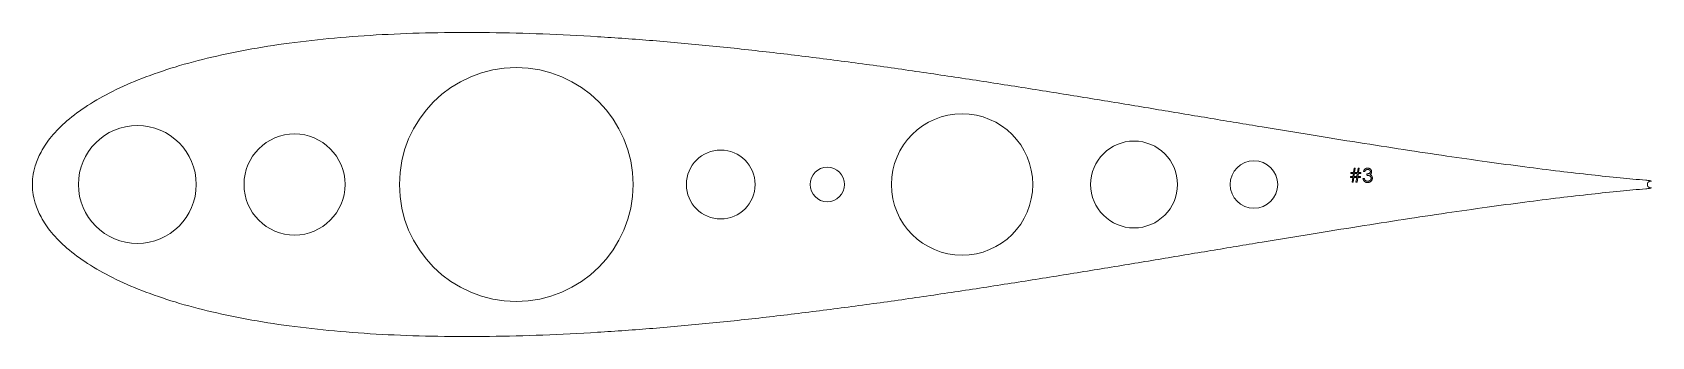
# Model space of a CAD drawing. Header units: inches. Extents: x 2.89 to 8.78, y 4.49 to 5.59.
import ezdxf

# ---------------------------------------------------------------- set-up
doc = ezdxf.new("R2010")
doc.units = ezdxf.units.IN
doc.header["$MEASUREMENT"] = 0

msp = doc.modelspace()

# ---------------------------------------------------------------- linework, layer by layer
at = {"color": 5, "linetype": 'Continuous', "lineweight": 5}
for p, q in [((7.68, 5.0678), (7.6889, 5.0678)), ((7.68, 5.0646), (7.68, 5.0678)), ((7.6884, 5.0646), (7.68, 5.0646)), ((7.6813, 5.0825), (7.6911, 5.0825)), ((7.6813, 5.0793), (7.6813, 5.0825)), ((7.6906, 5.0793), (7.6813, 5.0793)), ((7.6858, 5.0473), (7.6884, 5.0646)), ((7.6889, 5.0678), (7.6906, 5.0793)), ((7.6923, 5.0646), (7.6897, 5.0473)), ((7.6911, 5.0825), (7.6935, 5.0986)), ((7.7025, 5.0646), (7.6923, 5.0646)), ((7.6945, 5.0793), (7.6927, 5.0678)), ((7.6927, 5.0678), (7.703, 5.0678)), ((7.6935, 5.0986), (7.6973, 5.0986)), ((7.7047, 5.0793), (7.6945, 5.0793)), ((7.6973, 5.0986), (7.6949, 5.0825)), ((7.6949, 5.0825), (7.7052, 5.0825)), ((7.6999, 5.0473), (7.7025, 5.0646)), ((7.703, 5.0678), (7.7047, 5.0793)), ((7.7064, 5.0646), (7.7038, 5.0473)), ((7.7052, 5.0825), (7.7076, 5.0986)), ((7.7159, 5.0646), (7.7064, 5.0646)), ((7.7086, 5.0793), (7.7068, 5.0678)), ((7.7068, 5.0678), (7.7159, 5.0678)), ((7.7076, 5.0986), (7.7115, 5.0986)), ((7.7172, 5.0793), (7.7086, 5.0793)), ((7.7115, 5.0986), (7.709, 5.0825)), ((7.709, 5.0825), (7.7172, 5.0825)), ((7.7159, 5.0678), (7.7159, 5.0646)), ((7.7172, 5.0825), (7.7172, 5.0793)), ((7.7319, 5.0857), (7.7275, 5.0857)), ((7.7396, 5.0723), (7.7396, 5.0774)), ((7.6897, 5.0473), (7.6858, 5.0473)), ((7.7038, 5.0473), (7.6999, 5.0473)), ((7.7255, 5.0607), (7.73, 5.0607))]:
    msp.add_line(p, q, dxfattribs=at)
at = {"color": 1, "linetype": 'Continuous', "lineweight": 5}
for centre, radius in [((4.6462, 5.0389), 0.4249), ((3.2684, 5.0389), 0.2142), ((6.2676, 5.0389), 0.2569), ((3.8399, 5.0389), 0.1837), ((6.8929, 5.0389), 0.1578), ((5.3899, 5.0389), 0.125), ((7.3289, 5.0389), 0.0864), ((5.7774, 5.0389), 0.0625)]:
    msp.add_circle(centre, radius, dxfattribs=at)
for centre, radius, start, end in [((8.772, 5.0389), 0.0123, 75.25846, 284.71552), ((8.7667, 5.0389), 0.0145, 54.60507, 85.24624), ((8.7667, 5.0389), 0.0145, 274.75376, 305.36891)]:
    msp.add_arc(centre, radius, start, end, dxfattribs=at)
msp.add_open_spline([(8.7679, 5.0533), (8.7631, 5.0537), (8.7274, 5.0567), (8.6571, 5.0632), (8.5528, 5.0741), (8.4371, 5.0874), (8.3105, 5.1033), (8.1736, 5.1217), (8.0269, 5.1427), (7.8712, 5.166), (7.707, 5.1916), (7.5351, 5.2192), (7.3561, 5.2486), (7.1709, 5.2793), (6.9801, 5.3111), (6.7845, 5.3434), (6.5849, 5.3758), (6.3821, 5.4079), (6.1769, 5.439), (5.9701, 5.4687), (5.7626, 5.4964), (5.5553, 5.5215), (5.3489, 5.5436), (5.1444, 5.5621), (4.9427, 5.5766), (4.7447, 5.5866), (4.5513, 5.5916), (4.3635, 5.5914), (4.1822, 5.5857), (4.0085, 5.5742), (3.8432, 5.5567), (3.6874, 5.5332), (3.5422, 5.5037), (3.4086, 5.4683), (3.2877, 5.4271), (3.1808, 5.3806), (3.0892, 5.3293), (3.0142, 5.2744), (2.957, 5.2175), (2.9183, 5.1617), (2.8968, 5.1114), (2.888, 5.071), (2.8861, 5.0389), (2.888, 5.0067), (2.8968, 4.9663), (2.9183, 4.916), (2.957, 4.8602), (3.0142, 4.8034), (3.0892, 4.7484), (3.1808, 4.6971), (3.2877, 4.6506), (3.4086, 4.6094), (3.5422, 4.574), (3.6874, 4.5445), (3.8432, 4.521), (4.0085, 4.5035), (4.1822, 4.492), (4.3635, 4.4863), (4.5513, 4.4861), (4.7447, 4.4912), (4.9427, 4.5011), (5.1444, 4.5156), (5.3489, 4.5341), (5.5553, 4.5562), (5.7626, 4.5814), (5.9701, 4.6091), (6.1769, 4.6387), (6.3821, 4.6699), (6.5849, 4.7019), (6.7845, 4.7343), (6.9801, 4.7666), (7.1709, 4.7984), (7.3561, 4.8291), (7.5351, 4.8585), (7.707, 4.8861), (7.8712, 4.9117), (8.0269, 4.9351), (8.1736, 4.956), (8.3105, 4.9744), (8.4371, 4.9903), (8.5528, 5.0036), (8.6571, 5.0145), (8.7274, 5.021), (8.7631, 5.024), (8.7679, 5.0244)], degree=3, knots=[0.020157, 0.020157, 0.020157, 0.020157, 0.0212709, 0.0285526, 0.0367807, 0.0459201, 0.0559318, 0.0667729, 0.0783971, 0.0907548, 0.1037932, 0.1174564, 0.1316862, 0.1464217, 0.1616, 0.1771561, 0.1930237, 0.2091348, 0.2254206, 0.2418116, 0.2582376, 0.2746286, 0.2909143, 0.3070252, 0.3228925, 0.3384483, 0.3536262, 0.3683612, 0.3825904, 0.396253, 0.4092904, 0.421647, 0.4332699, 0.4441092, 0.4541186, 0.4632551, 0.4714791, 0.4787553, 0.4850523, 0.490344, 0.4946098, 0.4978332, 0.5, 0.5021668, 0.5053902, 0.509656, 0.5149477, 0.5212447, 0.5285209, 0.5367449, 0.5458814, 0.5558908, 0.5667301, 0.578353, 0.5907096, 0.603747, 0.6174096, 0.6316388, 0.6463738, 0.6615517, 0.6771075, 0.6929748, 0.7090857, 0.7253714, 0.7417624, 0.7581884, 0.7745794, 0.7908652, 0.8069763, 0.8228439, 0.8384, 0.8535783, 0.8683138, 0.8825436, 0.8962068, 0.9092452, 0.9216029, 0.9332271, 0.9440682, 0.9540799, 0.9632193, 0.9714474, 0.9787291, 0.979843, 0.979843, 0.979843, 0.979843], dxfattribs=at)
at = {"color": 5, "linetype": 'Continuous', "lineweight": 5}
for points, knots in [([(7.7275, 5.0857), (7.7276, 5.0862), (7.7278, 5.0872), (7.7283, 5.0886), (7.7289, 5.09), (7.7295, 5.0912), (7.7302, 5.0924), (7.731, 5.0934), (7.7319, 5.0944), (7.7329, 5.0952), (7.7339, 5.096), (7.735, 5.0967), (7.7361, 5.0973), (7.7372, 5.0978), (7.7385, 5.0981), (7.7397, 5.0984), (7.741, 5.0985), (7.7419, 5.0986), (7.7423, 5.0986)], [0, 0, 0, 0, 0.072625, 0.141977, 0.208985, 0.273957, 0.336889, 0.398745, 0.460116, 0.520825, 0.580994, 0.640152, 0.698622, 0.757271, 0.816427, 0.876254, 0.937165, 1, 1, 1, 1]), ([(7.7424, 5.0934), (7.7418, 5.0934), (7.7407, 5.0934), (7.7391, 5.093), (7.7376, 5.0925), (7.7365, 5.0918), (7.7356, 5.0912), (7.735, 5.0907), (7.7345, 5.09), (7.7339, 5.0893), (7.7334, 5.0885), (7.7329, 5.0877), (7.7324, 5.0867), (7.7321, 5.0861), (7.7319, 5.0857)], [0, 0, 0, 0, 0.122712, 0.239685, 0.351816, 0.463766, 0.520818, 0.579448, 0.640604, 0.705298, 0.773634, 0.844669, 0.920057, 1, 1, 1, 1]), ([(7.7396, 5.0774), (7.7403, 5.0774), (7.7415, 5.0774), (7.7432, 5.0777), (7.7449, 5.078), (7.7465, 5.0786), (7.7479, 5.0792), (7.7492, 5.0799), (7.7502, 5.0807), (7.7511, 5.0816), (7.7517, 5.0825), (7.7521, 5.0835), (7.7524, 5.0845), (7.7524, 5.0852), (7.7525, 5.0856)], [0, 0, 0, 0, 0.110166, 0.215787, 0.318027, 0.417574, 0.51165, 0.596162, 0.672935, 0.74367, 0.810677, 0.874059, 0.936696, 1, 1, 1, 1]), ([(7.755, 5.0617), (7.755, 5.0622), (7.755, 5.0631), (7.7546, 5.0645), (7.7541, 5.0658), (7.7533, 5.067), (7.7524, 5.0682), (7.7513, 5.0692), (7.75, 5.0701), (7.7489, 5.0707), (7.7478, 5.0711), (7.747, 5.0713), (7.746, 5.0715), (7.7449, 5.0718), (7.7437, 5.0719), (7.7425, 5.0721), (7.7411, 5.0722), (7.7401, 5.0723), (7.7396, 5.0723)], [0, 0, 0, 0, 0.066909, 0.133485, 0.201035, 0.271234, 0.34288, 0.413836, 0.485977, 0.56023, 0.599884, 0.644055, 0.691892, 0.744688, 0.801492, 0.862858, 0.929328, 1, 1, 1, 1]), ([(7.7423, 5.0986), (7.743, 5.0985), (7.7443, 5.0985), (7.7462, 5.0982), (7.748, 5.0976), (7.7498, 5.0968), (7.7514, 5.0958), (7.7528, 5.0947), (7.754, 5.0934), (7.7551, 5.092), (7.7559, 5.0904), (7.7565, 5.0888), (7.7569, 5.0872), (7.7569, 5.0861), (7.7569, 5.0856)], [0, 0, 0, 0, 0.090254, 0.17854, 0.266093, 0.354631, 0.441886, 0.525747, 0.608114, 0.690197, 0.770821, 0.848326, 0.924012, 1, 1, 1, 1]), ([(7.7525, 5.0856), (7.7525, 5.0859), (7.7524, 5.0864), (7.7523, 5.0871), (7.7521, 5.0879), (7.7518, 5.0886), (7.7513, 5.0893), (7.7509, 5.0899), (7.7503, 5.0905), (7.7496, 5.0911), (7.7489, 5.0917), (7.7481, 5.0921), (7.7473, 5.0925), (7.7464, 5.0929), (7.7454, 5.0931), (7.7445, 5.0933), (7.7435, 5.0934), (7.7428, 5.0934), (7.7424, 5.0934)], [0, 0, 0, 0, 0.055275, 0.109966, 0.163247, 0.218076, 0.273301, 0.330909, 0.390995, 0.454176, 0.518862, 0.583311, 0.648517, 0.715031, 0.782502, 0.852323, 0.924928, 1, 1, 1, 1]), ([(7.7569, 5.0856), (7.7569, 5.085), (7.7569, 5.084), (7.7566, 5.0825), (7.7562, 5.0811), (7.7555, 5.0797), (7.7547, 5.0785), (7.7537, 5.0773), (7.7525, 5.0762), (7.7516, 5.0756), (7.7511, 5.0753)], [0, 0, 0, 0, 0.128068, 0.250608, 0.37063, 0.490072, 0.610375, 0.734313, 0.863217, 1, 1, 1, 1]), ([(7.7511, 5.0753), (7.7516, 5.075), (7.7527, 5.0745), (7.7541, 5.0735), (7.7554, 5.0724), (7.7562, 5.0715), (7.7565, 5.071)], [0, 0, 0, 0, 0.25388, 0.503009, 0.750291, 1, 1, 1, 1]), ([(7.7565, 5.071), (7.7568, 5.0707), (7.7572, 5.07), (7.7578, 5.069), (7.7584, 5.0679), (7.7588, 5.0668), (7.7591, 5.0657), (7.7593, 5.0645), (7.7595, 5.0633), (7.7595, 5.0625), (7.7595, 5.0621)], [0, 0, 0, 0, 0.128136, 0.254173, 0.378112, 0.501712, 0.623986, 0.747096, 0.872875, 1, 1, 1, 1]), ([(7.7422, 5.046), (7.7417, 5.046), (7.7406, 5.046), (7.7391, 5.0462), (7.7376, 5.0465), (7.7362, 5.0469), (7.7349, 5.0474), (7.7336, 5.0481), (7.7324, 5.0488), (7.7312, 5.0497), (7.7302, 5.0507), (7.7292, 5.0518), (7.7284, 5.053), (7.7276, 5.0544), (7.7269, 5.0558), (7.7264, 5.0574), (7.7259, 5.059), (7.7257, 5.0602), (7.7255, 5.0607)], [0, 0, 0, 0, 0.065541, 0.128963, 0.190377, 0.250092, 0.308548, 0.366398, 0.424542, 0.48317, 0.542243, 0.601739, 0.662506, 0.724856, 0.789128, 0.856346, 0.926295, 1, 1, 1, 1]), ([(7.73, 5.0607), (7.7301, 5.0604), (7.7304, 5.0596), (7.7308, 5.0585), (7.7312, 5.0575), (7.7317, 5.0566), (7.7322, 5.0558), (7.7327, 5.0551), (7.7333, 5.0544), (7.7337, 5.054), (7.7339, 5.0538)], [0, 0, 0, 0, 0.14977, 0.291316, 0.425966, 0.55216, 0.671527, 0.786122, 0.895325, 1, 1, 1, 1]), ([(7.7339, 5.0538), (7.7342, 5.0536), (7.7348, 5.0532), (7.7357, 5.0526), (7.7366, 5.0522), (7.7377, 5.0518), (7.7387, 5.0515), (7.7399, 5.0513), (7.7411, 5.0511), (7.7419, 5.0511), (7.7423, 5.0511)], [0, 0, 0, 0, 0.118271, 0.236178, 0.355663, 0.475904, 0.600127, 0.728608, 0.861313, 1, 1, 1, 1]), ([(7.7595, 5.0621), (7.7595, 5.0614), (7.7594, 5.06), (7.759, 5.058), (7.7583, 5.056), (7.7573, 5.054), (7.756, 5.0522), (7.7546, 5.0506), (7.7529, 5.0492), (7.751, 5.0481), (7.749, 5.0471), (7.7468, 5.0465), (7.7446, 5.0461), (7.743, 5.046), (7.7422, 5.046)], [0, 0, 0, 0, 0.079648, 0.158922, 0.239619, 0.322609, 0.406035, 0.487602, 0.569685, 0.653036, 0.737436, 0.822478, 0.909748, 1, 1, 1, 1]), ([(7.7423, 5.0511), (7.7428, 5.0511), (7.7437, 5.0512), (7.745, 5.0513), (7.7463, 5.0515), (7.7475, 5.0519), (7.7486, 5.0523), (7.7496, 5.0529), (7.7506, 5.0535), (7.7515, 5.0543), (7.7523, 5.0551), (7.7531, 5.0559), (7.7537, 5.0568), (7.7542, 5.0577), (7.7545, 5.0587), (7.7548, 5.0597), (7.755, 5.0607), (7.755, 5.0614), (7.755, 5.0617)], [0, 0, 0, 0, 0.076072, 0.148752, 0.218403, 0.28576, 0.350598, 0.414964, 0.478069, 0.541761, 0.60435, 0.664075, 0.721464, 0.777587, 0.832644, 0.887844, 0.94346, 1, 1, 1, 1])]:
    msp.add_open_spline(points, degree=3, knots=knots, dxfattribs=at)

doc.saveas('drawing.dxf')
